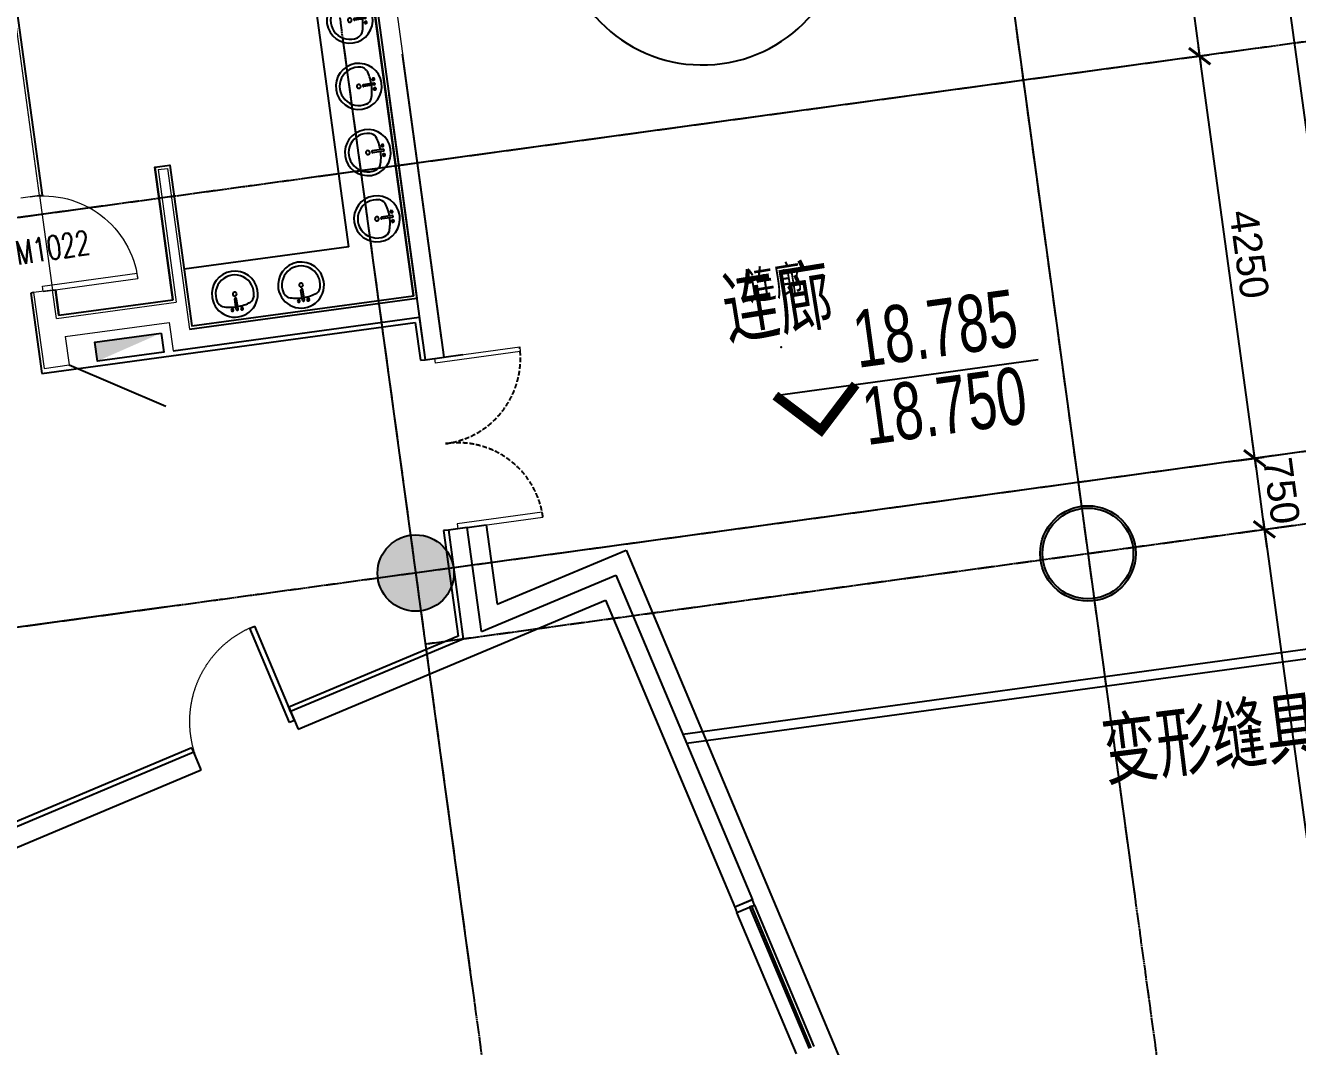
# Model space of a CAD drawing. Header units: millimetres. Extents: x -39175 to 150737, y -15023 to 140542.
# Drawn here: x 55037 to 68354, y 113149 to 123841 of the extents above; entities that cross this region are included whole.
import ezdxf
from ezdxf.enums import TextEntityAlignment as Align

# ---------------------------------------------------------------- set-up
doc = ezdxf.new("R2010")
doc.units = ezdxf.units.MM
doc.header["$LTSCALE"] = 10
for name, pattern in [('DASH', [0.35, 0.25, -0.1]), ('E-RG-1F$0$$0$DOTE', [2.42, 2, -0.2, 0.02, -0.2]), ('XRE2$0$HIDDEN', [0.375, 0.25, -0.125])]:
    doc.linetypes.add(name, pattern=pattern)
for name, color, linetype in [('A—墙体', 7, 'Continuous'), ('A—楼梯、电梯、栏杆', 50, 'Continuous'), ('A—轴线、尺寸', 1, 'Continuous'), ('A—门窗', 135, 'Continuous'), ('E2-RI-2F$0$A-SYMB-DOOR', 13, 'Continuous'), ('I—平面—卫生间隔断（不到顶）', 48, 'Continuous'), ('I—平面—填充03(灰度)', 250, 'Continuous'), ('I—平面—文字', 40, 'Continuous'), ('I—平面—文字（放大1：100）', 40, 'XRE2$0$HIDDEN'), ('I—平面—标高', 40, 'Continuous'), ('I—平面—洁具2', 44, 'Continuous'), ('I—平面—消防设施', 10, 'Continuous'), ('I—平面—装饰面层线', 192, 'Continuous'), ('I—平面—门', 22, 'Continuous'), ('I—平面—门编号', 22, 'Continuous'), ('轴线100', 1, 'Continuous')]:
    doc.layers.add(name, color=color, linetype=linetype)
for name, color, linetype, lineweight in [('E2-RI-5F$0$A-DOOR', 32, 'Continuous', 5), ('E2-RW-12345F$0$A-DOOR', 32, 'Continuous', 5), ('E2-RW-12345F$0$A-WALL', 7, 'Continuous', 5)]:
    doc.layers.add(name, color=color, linetype=linetype, lineweight=lineweight)
doc.styles.add('ARIAL', font='arial.ttf')
doc.styles.add('E1-RI-5F$0$$4$XD2008', font='SIMYOU.TTF', dxfattribs={"width": 0.7})
doc.styles.add('E2-RI-2F$0$ECADI-TXT', font='simplex.shx', dxfattribs={"bigfont": 'hztxt.shx'})
doc.styles.add('XD2008', font='SIMYOU.TTF', dxfattribs={"width": 0.7, "height": 600})
doc.dimstyles.new('200', dxfattribs={"dimscale": 200, "dimtxt": 2.5, "dimasz": 2, "dimexe": 1, "dimexo": 1, "dimgap": 0.8, "dimtad": 1, "dimdec": 0, "dimdsep": 46, "dimtxsty": 'ARIAL', "dimblk1": 'ARCHTICK', "dimblk2": 'ARCHTICK', "dimsah": 1, "dimcen": -0.9, "dimdle": 1, "dimclrd": 256, "dimclre": 256, "dimclrt": 40, "dimaunit": 1, "dimadec": 0, "dimazin": 0, "dimtfac": 0.35, "dimtdec": 0, "dimtix": 1, "dimtmove": 2, "dimatfit": 3, "dimldrblk": 'ARCHTICK', "dimfxl": 0, "dimtvp": 0.8, "dimtolj": 1, "dimtzin": 0, "dimarcsym": 0})
doc.dimstyles.new('副本 100', dxfattribs={"dimscale": 100, "dimtxt": 2.5, "dimasz": 2, "dimexe": 1, "dimexo": 1, "dimgap": 0.8, "dimtad": 1, "dimdec": 0, "dimdsep": 46, "dimtxsty": 'ARIAL', "dimblk1": 'ARCHTICK', "dimblk2": 'ARCHTICK', "dimsah": 1, "dimcen": -0.9, "dimdle": 1, "dimclrd": 256, "dimclre": 256, "dimclrt": 40, "dimaunit": 1, "dimadec": 0, "dimazin": 0, "dimtfac": 0.35, "dimtdec": 0, "dimtix": 1, "dimtmove": 2, "dimatfit": 3, "dimldrblk": 'ARCHTICK', "dimfxl": 0, "dimtvp": 0.8, "dimtolj": 1, "dimtzin": 0, "dimarcsym": 0})

# ---------------------------------------------------------------- blocks, each defined once
blk = doc.blocks.new('E-COLS-F5')
at = {"layer": 'I—平面—填充03(灰度)'}
h = blk.add_hatch(color=18, dxfattribs=at)
edge = h.paths.add_edge_path(flags=17)
edge.add_arc((11775073, -6088632), 475, 0, 360)
edge = h.paths.add_edge_path()
edge.add_arc((11775073, -6088632), 500, 0, 360)
h = blk.add_hatch(color=18, dxfattribs=at)
edge = h.paths.add_edge_path()
edge.add_arc((11768036, -6088837), 400, 0, 360)
at = {"layer": 'A—墙体'}
for centre, radius in [((11775073, -6088632), 500), ((11775073, -6088632), 475), ((11768036, -6088837), 400)]:
    blk.add_circle(centre, radius, dxfattribs=at)
blk = doc.blocks.new('E2-RI-5F$0$$DorLib2D$00000001')
at = {"layer": 'I—平面—门'}
for p, q in [((0.45, 0.975), (0.5, 0.975)), ((0.45, 0), (0.45, 0.975)), ((0.5, 0), (0.5, 0.975)), ((0.5, 0), (0.45, 0))]:
    blk.add_line(p, q, dxfattribs=at)
at = {"layer": 'I—平面—门', "color": 8, "linetype": 'DASH', "lineweight": 13}
blk.add_arc((0.475, 0), 0.975, 91.4693, 180, dxfattribs=at)
blk = doc.blocks.new('E2-RI-5F$0$DOOR1800')
at = {"layer": 'E2-RI-5F$0$A-DOOR'}
for p, q in [((0, 900), (50, 900)), ((0, 0), (0, 900)), ((50, 900), (50, 0)), ((1750, 900), (1750, 0)), ((1800, 900), (1750, 900)), ((1800, 0), (1800, 900)), ((0, 0), (50, 0)), ((1750, 0), (1800, 0))]:
    blk.add_line(p, q, dxfattribs=at)
at = {"layer": 'I—平面—门', "color": 8, "linetype": 'DASH', "ltscale": 20}
for centre, start, end in [((0, 0), 359.5, 90), ((1800, 0), 90, 180.5)]:
    blk.add_arc(centre, 900, start, end, dxfattribs=at)
blk = doc.blocks.new('_ArchTick')
at = {"color": 0, "linetype": 'ByBlock', "const_width": 0.15}
blk.add_lwpolyline([(-0.5, -0.5), (0.5, 0.5)], dxfattribs=at)
blk = doc.blocks.new('*D4653')
at = {"layer": 'A—轴线、尺寸', "linetype": 'ByBlock', "lineweight": -2}
for p, q in [((78472, 131607), (77673, 137453)), ((-33466, 122060), (77898, 137282)), ((-32387, 115642), (-33295, 122285))]:
    blk.add_line(p, q, dxfattribs=at)
at = {"layer": 'Defpoints', "color": 0, "linetype": 'ByBlock'}
for p in [(77700, 137255), (78499, 131409), (-32360, 115444, 0)]:
    blk.add_point(p, dxfattribs=at)
at = {"layer": 'A—轴线、尺寸', "linetype": 'ByBlock', "lineweight": -2, "xscale": 400, "yscale": 400, "zscale": 400}
for p, rotation in [((77700, 137255), 7.783339573525556), ((-33268, 122087), 187.7833395735256)]:
    blk.add_blockref('_ArchTick', p, dxfattribs=dict(at, rotation=rotation))
at = {"layer": 'A—轴线、尺寸', "color": 40, "linetype": 'ByBlock', "insert": (22160, 130082), "char_height": 500, "attachment_point": 5, "rotation": 7.7833, "style": 'ARIAL'}
blk.add_mtext('\\A1;112000', dxfattribs=at)
blk = doc.blocks.new('E1-RI-5F$0$$0$ECADI-TAG-HGHT_国标_')
at = {"color": 1}
blk.add_line((-2.121, 2.121), (11.768, 2.121), dxfattribs=at)
at = {"color": 1, "const_width": 0.5}
blk.add_lwpolyline([(-2.121, 2.121), (0, 0), (2.121, 2.121)], dxfattribs=at)
at = {"color": 1}
blk.add_point((-1.481, 4.6), dxfattribs=at)
at = {"style": 'E1-RI-5F$0$$4$XD2008', "width": 0.7}
blk.add_attdef('FL', text='', height=3, dxfattribs=at).set_placement((-2.689, 2.967), align=Align.RIGHT)
for tag, p in [('F.F.L.', (2.284, 2.967)), ('T.O.S.', (2.284, -1.104))]:
    blk.add_attdef(tag, p, '', height=3, dxfattribs=at)
blk = doc.blocks.new('E2-RW-12345F$0$DOOR1000')
at = {"layer": 'E2-RW-12345F$0$A-DOOR'}
for p, q in [((0, 1000), (56, 1000)), ((0, 0), (0, 1000)), ((56, 0), (56, 1000)), ((0, 0), (56, 0))]:
    blk.add_line(p, q, dxfattribs=at)
blk.add_arc((0, 0), 1000, 0, 90, dxfattribs=at)
blk = doc.blocks.new('E2-RW-12345F$0$XFX-BX')
blk.add_lwpolyline([(0, 0), (0, 200), (700, 200), (700, 0)], close=True)
blk.add_solid([(0, 0), (0, 0), (700, 0), (700, 200)])
blk = doc.blocks.new('E1-RW-1F$0$E-WC-BF$0$Sink Vanity-Round - 19_ x 19_-1522437-Level 2 - Program')
for p, q in [((87, 247), (87, 136)), ((106, 247), (106, 136))]:
    blk.add_line(p, q)
for centre, radius, start, end in [((97, 85), 241, 360, 180), ((97, 85), 201, 165.3071, 14.6929), ((1, 104), 105, 120.7927, 162.1904), ((97, -233), 452, 91.2067, 109.2086), ((46, 247), 12.7, 360, 180), ((46, 247), 12.7, 180, 360), ((97, 247), 9.52, 360, 180), ((97, 136), 9.52, 180, 360), ((97, -233), 452, 70.7914, 88.7933), ((147, 247), 12.7, 360, 180), ((147, 247), 12.7, 180, 0), ((192, 104), 105, 17.8096, 59.2073), ((97, 85), 241, 180, 360), ((97, 85), 20.6, 360, 180), ((97, 85), 20.6, 180, 360)]:
    blk.add_arc(centre, radius, start, end)
blk = doc.blocks.new('E2-RI-2F$0$ECADI-TAG-DOOR')
blk = doc.blocks.new('*D4750')
at = {"layer": 'Defpoints', "color": 0}
for p in [(-188946, 130717), (-188085, 126545), (-188371, 126506)]:
    blk.add_point(p, dxfattribs=at)
at = {"layer": '轴线100', "lineweight": -2}
for p, q in [((-188674, 130855), (-188071, 126446)), ((-188847, 130730), (-188561, 130769)), ((-188272, 126519), (-187986, 126558))]:
    blk.add_line(p, q, dxfattribs=at)
at = {"layer": '轴线100', "lineweight": -2, "xscale": 200, "yscale": 200, "zscale": 200}
for p, rotation in [((-188661, 130756), 97.78333952134871), ((-188085, 126545), 277.7833395213487)]:
    blk.add_blockref('_ArchTick', p, dxfattribs=dict(at, rotation=rotation))
at = {"layer": '轴线100', "color": 40, "insert": (-188142, 128682), "char_height": 300, "attachment_point": 5, "rotation": 277.7833, "style": 'ARIAL'}
blk.add_mtext('\\A1;4250', dxfattribs=at)
blk = doc.blocks.new('*D4751')
at = {"layer": 'Defpoints', "color": 0}
for p in [(-188371, 126506), (-187795, 122295), (-187509, 122334)]:
    blk.add_point(p, dxfattribs=at)
at = {"layer": '轴线100', "lineweight": -2}
for p, q in [((-188272, 126519), (-187986, 126558)), ((-188099, 126644), (-187496, 122235)), ((-187696, 122308), (-187410, 122347))]:
    blk.add_line(p, q, dxfattribs=at)
at = {"layer": '轴线100', "lineweight": -2, "xscale": 200, "yscale": 200, "zscale": 200}
for p, rotation in [((-188085, 126545), 97.78333952134871), ((-187509, 122334), 277.7833395213487)]:
    blk.add_blockref('_ArchTick', p, dxfattribs=dict(at, rotation=rotation))
at = {"layer": '轴线100', "color": 40, "insert": (-187566, 124471), "char_height": 300, "attachment_point": 5, "rotation": 277.7833, "style": 'ARIAL'}
blk.add_mtext('\\A1;4250', dxfattribs=at)
blk = doc.blocks.new('*D4752')
at = {"layer": 'Defpoints', "color": 0}
for p in [(-187795, 122295), (-187408, 121590), (-187694, 121551)]:
    blk.add_point(p, dxfattribs=at)
at = {"layer": '轴线100', "lineweight": -2}
for p, q in [((-187509, 122334), (-187536, 122532)), ((-187696, 122308), (-187410, 122347)), ((-187509, 122334), (-187408, 121590)), ((-187595, 121565), (-187309, 121604)), ((-187408, 121590), (-187381, 121392))]:
    blk.add_line(p, q, dxfattribs=at)
at = {"layer": '轴线100', "lineweight": -2, "xscale": 200, "yscale": 200, "zscale": 200}
for p, rotation in [((-187509, 122334), 277.7833395213487), ((-187408, 121590), 97.78333952134871)]:
    blk.add_blockref('_ArchTick', p, dxfattribs=dict(at, rotation=rotation))
at = {"layer": '轴线100', "color": 40, "insert": (-187228, 121994), "char_height": 300, "attachment_point": 5, "rotation": 277.7833, "style": 'ARIAL'}
blk.add_mtext('\\A1;750', dxfattribs=at)
blk = doc.blocks.new('*D4753')
at = {"layer": 'Defpoints', "color": 0}
for p in [(-187694, 121551), (-186568, 115448), (-190394, 114925)]:
    blk.add_point(p, dxfattribs=at)
at = {"layer": '轴线100', "lineweight": -2}
for p, q in [((-187595, 121565), (-187309, 121604)), ((-187421, 121690), (-186555, 115349)), ((-190295, 114939), (-186469, 115461))]:
    blk.add_line(p, q, dxfattribs=at)
at = {"layer": '轴线100', "lineweight": -2, "xscale": 200, "yscale": 200, "zscale": 200}
for p, rotation in [((-187408, 121590), 97.78333952134871), ((-186568, 115448), 277.7833395213487)]:
    blk.add_blockref('_ArchTick', p, dxfattribs=dict(at, rotation=rotation))
at = {"layer": '轴线100', "color": 40, "insert": (-186757, 118551), "char_height": 300, "attachment_point": 5, "rotation": 277.7833, "style": 'ARIAL'}
blk.add_mtext('\\A1;6200', dxfattribs=at)
blk = doc.blocks.new('*D4754')
at = {"layer": 'Defpoints', "color": 0}
for p in [(-189169, 131948), (-185103, 112116), (-189974, 111450)]:
    blk.add_point(p, dxfattribs=at)
at = {"layer": '轴线100', "lineweight": -2}
for p, q in [((-189070, 131961), (-187740, 132143)), ((-187853, 132229), (-185090, 112017)), ((-189875, 111463), (-185004, 112129))]:
    blk.add_line(p, q, dxfattribs=at)
at = {"layer": '轴线100', "lineweight": -2, "xscale": 200, "yscale": 200, "zscale": 200}
for p, rotation in [((-187839, 132129), 97.78333952134871), ((-185103, 112116), 277.7833395213487)]:
    blk.add_blockref('_ArchTick', p, dxfattribs=dict(at, rotation=rotation))
at = {"layer": '轴线100', "color": 40, "insert": (-186240, 122154), "char_height": 300, "attachment_point": 5, "rotation": 277.7833, "style": 'ARIAL'}
blk.add_mtext('\\A1;20200', dxfattribs=at)
blk = doc.blocks.new('A$C1C9D1350')
at = {"layer": '轴线100', "linetype": 'E-RG-1F$0$$0$DOTE'}
for p, q in [((-191760.3, 139666.7), (-187267.5, 106797.6)), ((-198696, 138720.7), (-194203, 105849.6)), ((-186282.4, 126791.1), (-255175.5, 117374.4)), ((-185726.1, 122577.6), (-262526.2, 112080.1)), ((-196190.5, 120390.4), (-185587.7, 121838.5))]:
    blk.add_line(p, q, dxfattribs=at)
at = {"layer": '轴线100'}
for base, p1, p2, picture, middle in [((-185103.4, 112115.6), (-189169.1, 131947.7), (-189974.5, 111449.8), '*D4754', (-186240.2, 122154.1)), ((-188085, 126544.7), (-188945.7, 130716.6), (-188370.8, 126505.7), '*D4750', (-188141.7, 128681.7)), ((-187509.4, 122333.9), (-188370.8, 126505.7), (-187795.3, 122294.8), '*D4751', (-187566.2, 124470.9)), ((-187407.8, 121590.5), (-187795.3, 122294.8), (-187694.2, 121551.3), '*D4752', (-187227.6, 121993.8)), ((-186568.2, 115447.9), (-187693.7, 121551.4), (-190393.6, 114925), '*D4753', (-186757, 118550.8))]:
    dim = blk.add_linear_dim(base=base, p1=p1, p2=p2, angle=97.78334, dimstyle='副本 100', override={"dimtxt": 3}, dxfattribs=at)
    dim.commit()
    dim.dimension.update_dxf_attribs({"geometry": picture, "text_midpoint": middle})

msp = doc.modelspace()

# ---------------------------------------------------------------- linework, layer by layer
at = {"layer": 'A—墙体'}
for p, q in [((58658.4, 124452.6), (59132.3, 120985.4)), ((58658.4, 124452.6), (59132.3, 120985.4)), ((59391, 120566.4, 0), (58984.7, 123538.9, 0)), ((59418.6, 120368.3), (59025.8, 123241.6)), ((58841.2, 123115.5), (59220.4, 120341.2)), ((56754.4, 120660.3), (59132.3, 120985.4)), ((56754.4, 120660.3), (59132.3, 120985.4)), ((56583.4, 120435.1), (59159.4, 120787.2)), ((56583.4, 120435.1), (59159.4, 120787.2)), ((59159.4, 120787.2), (59193.3, 120539.4, 0)), ((59220.4, 120341.2), (59418.6, 120368.3)), ((59661.9, 118584.8), (59464.2, 118557.7)), ((59464.2, 118557.8), (59620.4, 117414.9)), ((59811.3, 117495), (59662.4, 118584.9)), ((59811.3, 117495), (61217.8, 118085.7)), ((61217.8, 118085.7), (62646.3, 114684.8)), ((57890.5, 116471.4), (61110.8, 117823.9)), ((61110.8, 117823.9), (62461.9, 114607.3)), ((59620.4, 117414.9), (57813, 116655.8)), ((57793.7, 116701.9), (57890.5, 116471.4)), ((56798.8, 116229.9), (52133.3, 114270.5)), ((56876.3, 116045.5), (56798.8, 116229.9)), ((52210.7, 114086.1), (56876.3, 116045.5)), ((62646.3, 114684.8), (62461.9, 114607.3))]:
    msp.add_line(p, q, dxfattribs=at)
at = {"layer": 'A—楼梯、电梯、栏杆'}
for p, q in [((61917.3, 116420.4), (73864.9, 118052.8)), ((61957.4, 116324.9), (73878.5, 117953.8))]:
    msp.add_line(p, q, dxfattribs=at)
msp.add_arc((62125.7, 124927.1), 1500, 187.78334, 7.78334, dxfattribs=at)
msp.add_arc((62125.7, 124927.1), 1500, 187.78334, 7.78334, dxfattribs=at)
at = {"layer": 'A—轴线、尺寸', "linetype": 'E-RG-1F$0$$0$DOTE', "ltscale": 500}
for p, q in [((63653.8, 136641.2), (68146.6, 103772)), ((56718, 135695.1), (61211.1, 102824)), ((79901.5, 125237.7), (238.6, 114348.8)), ((80491.9, 121028.9), (-7112.2, 109054.5))]:
    msp.add_line(p, q, dxfattribs=at)
at = {"layer": 'A—轴线、尺寸', "linetype": 'E-RG-1F$0$$0$DOTE'}
msp.add_line((59223.5, 117364.8), (80752.3, 120306.4), dxfattribs=at)
at = {"layer": 'A—门窗'}
for p, q in [((59417.6, 120368.2), (59616.3, 120395.4)), ((59661.9, 118584.8), (59860, 118612)), ((59974.2, 117780.3), (61324.7, 118347.5)), ((61324.7, 118347.5), (64826.5, 110010.5)), ((63106.9, 113071.5), (62485.1, 114552)), ((62641.3, 114617.6), (62617.9, 114607.8)), ((62617.9, 114607.8), (63239.8, 113127.3)), ((63263.2, 113137.1), (62641.3, 114617.6)), ((62669.5, 114629.4), (63291.3, 113148.9))]:
    msp.add_line(p, q, dxfattribs=at)
at = {"layer": 'A—门窗', "extrusion": (0, 0, -1)}
for p, q in [((62635.5, 114680.2), (62461.9, 114607.3)), ((62646.3, 114684.7), (62635.5, 114680.2)), ((62669.5, 114629.4), (62646.3, 114684.7)), ((62461.9, 114607.3), (62485.1, 114552)), ((62485.1, 114552), (62658.8, 114624.9)), ((62658.8, 114624.9), (62669.5, 114629.4))]:
    msp.add_line(p, q, dxfattribs=at)
at = {"layer": 'A—门窗'}
msp.add_lwpolyline([(59860.5, 118612.1), (59974.2, 117780.3)], dxfattribs=at)
at = {"layer": 'E2-RW-12345F$0$A-DOOR'}
msp.add_line((55185.3, 122060.8, 0), (55320.8, 121070, 0), dxfattribs=at)
at = {"layer": 'E2-RW-12345F$0$A-WALL', "lineweight": 13}
for p, q in [((58314.8, 128443.3), (59357.6, 120814.3)), ((58314.8, 128443.3), (59357.6, 120814.3)), ((55185.3, 122060.8), (54843.4, 124562.5)), ((58658.4, 124452.6), (59132.3, 120985.4)), ((56425.2, 122330.7, 0), (56614.8, 120943.6, 0)), ((56524.3, 122344.3, 0), (56754.4, 120660.3, 0)), ((55185.3, 122060.8, 0), (54987.2, 122033.7, 0)), ((55320.8, 121070, 0), (55122.6, 121042.9, 0)), ((55361.5, 120772.3), (55320.8, 121070)), ((55122.6, 121042.9, 0), (55231, 120250.3, 0)), ((55361.5, 120772.3), (56614.8, 120943.6)), ((55452.9, 120582.9, 0), (56542.8, 120731.9)), ((56542.8, 120731.9), (56583.4, 120435.1, 0)), ((55452.9, 120582.9, 0), (55493.6, 120285.7, 0)), ((55231, 120250.3), (55493.5, 120286.1))]:
    msp.add_line(p, q, dxfattribs=at)
at = {"layer": 'E2-RW-12345F$0$A-WALL'}
for p, q in [((56425.2, 122330.7, 0), (56524.3, 122344.3, 0)), ((56754.4, 120660.3), (59132.3, 120985.4)), ((56754.4, 120660.3), (59132.3, 120985.4)), ((56583.4, 120435.1), (59159.4, 120787.2)), ((56583.4, 120435.1), (59159.4, 120787.2)), ((56583.4, 120435.1), (59159.4, 120787.2))]:
    msp.add_line(p, q, dxfattribs=at)
at = {"layer": 'I—平面—卫生间隔断（不到顶）', "ltscale": 3}
for q in [(58038.3, 124337.6, 0), (56698.9, 121288.1, 0)]:
    msp.add_line((58422.9, 121523.7, 0), q, dxfattribs=at)
at = {"layer": 'I—平面—装饰面层线'}
for p, q in [((55215.1, 122064.9), (54869, 124596.2)), ((58632.7, 124418.8), (59098.6, 121011)), ((56391.4, 122356.4, 0), (56549.9, 122378, 0)), ((56391.4, 122356.4, 0), (56581, 120969.2, 0)), ((56549.9, 122378, 0), (56780.1, 120694.1, 0)), ((55185.3, 122060.8), (55215.1, 122064.9)), ((55320.8, 121070, 0), (55350.5, 121074.1)), ((55387.1, 120806, 0), (55350.5, 121074.1)), ((55122.6, 121042.9, 0), (55092.9, 121038.9, 0)), ((55092.9, 121038.9, 0), (55208, 120196.6, 0)), ((55387.1, 120806, 0), (56581, 120969.2, 0)), ((56780.1, 120694.1), (59098.6, 121011)), ((55208, 120196.6), (59116.7, 120730.9)), ((59116.7, 120730.9), (59170.9, 120334.5)), ((59170.9, 120334.5), (59220.4, 120341.2)), ((59464.2, 118557.7), (59414.7, 118550.9)), ((59414.7, 118551), (59565.7, 117446.1)), ((59565.7, 117446.1), (57793.7, 116701.9)), ((57813, 116655.8), (57793.7, 116701.9)), ((56779.5, 116276), (52113.9, 114316.6)), ((56798.8, 116229.9), (56779.5, 116276))]:
    msp.add_line(p, q, dxfattribs=at)
at = {"layer": 'I—平面—装饰面层线', "elevation": 0}
msp.add_lwpolyline([(55350.5, 121074.1), (55387.1, 120806), (56581, 120969.2), (56391.4, 122356.4), (56549.9, 122378), (56780.1, 120694.1), (59098.6, 121011), (58632.7, 124418.8), (56155.8, 124080.2), (56134.1, 124238.8), (58611.1, 124577.3), (58226.4, 127391.7), (57136.5, 127242.7), (57028.1, 128035.3), (56859.8, 128012.3)], dxfattribs=at)
at = {"layer": 'I—平面—门'}
msp.add_lwpolyline([(55493.5, 120286.1), (56505.6, 119855.2)], dxfattribs=at)
msp.add_lwpolyline([(55493.5, 120286.1), (56505.6, 119855.2)], dxfattribs=at)

# ---------------------------------------------------------------- block references
at = {"layer": 'A—墙体'}
msp.add_blockref('E-COLS-F5', (-11708913.6, 6206944.1), dxfattribs=at)
at = {"layer": 'E2-RW-12345F$0$A-DOOR', "extrusion": (-3.04314e-07, -4.01098e-07, 1), "xscale": -1, "rotation": 277.7841441223616}
msp.add_blockref('E2-RW-12345F$0$DOOR1000', (55221.7, 121056.5, -0.1), dxfattribs=at)
at = {"layer": 'I—平面—标高'}
ref = msp.add_blockref('E1-RI-5F$0$$0$ECADI-TAG-HGHT_国标_', (63365.5, 119602.5), dxfattribs=dict(at, xscale=200.0000000006375, yscale=200, zscale=199.9999999997809, rotation=7.83822867235079))
ref.add_attrib('F.F.L.', '18.785', (63750.1, 120254.5), dxfattribs={"layer": '0', "height": 600, "rotation": 7.83823, "style": 'E1-RI-5F$0$$4$XD2008', "width": 0.7})
ref.add_attrib('T.O.S.', '18.750', (63848.1, 119446), dxfattribs={"layer": '0', "height": 600, "rotation": 7.83823, "style": 'E1-RI-5F$0$$4$XD2008', "width": 0.7})
at = {"layer": 'I—平面—洁具2'}
for p, rotation in [((58333, 123979.4, 0), 278.7564959890631), ((58427.8, 123285.8, 0), 278.7564959890631), ((58522.6, 122592.3, 0), 278.7564959890631), ((58617.4, 121898.7, 0), 278.7564959890631), ((58005.1, 121221.2, 0), 188.756495988776), ((57311.5, 121126.4, 0), 188.756495988776)]:
    msp.add_blockref('E1-RW-1F$0$E-WC-BF$0$Sink Vanity-Round - 19_ x 19_-1522437-Level 2 - Program', p, dxfattribs=dict(at, rotation=rotation))
at = {"layer": 'I—平面—消防设施', "rotation": 187.7770479699787}
msp.add_blockref('E2-RW-12345F$0$XFX-BX', (56457.3, 120619.2, 0), dxfattribs=at)
at = {"layer": 'I—平面—门', "rotation": 277.7837126421307}
msp.add_blockref('E2-RI-5F$0$DOOR1800', (59319, 120354.7), dxfattribs=at)
at = {"layer": 'I—平面—门', "xscale": 1100.000000000601, "yscale": 1100.000000000931, "zscale": 1100.000000000809, "rotation": 22.78051469474881}
msp.add_blockref('E2-RI-5F$0$$DorLib2D$00000001', (57344.7, 116350.7), dxfattribs=at)
at = {"layer": 'I—平面—门编号'}
ref = msp.add_blockref('E2-RI-2F$0$ECADI-TAG-DOOR', (56062.9, 120765.1), dxfattribs=dict(at, xscale=100.0000000022703, yscale=100.0000000022703, zscale=100.0000000022703, rotation=8.718006932734236))
ref.add_attrib('门窗主编号1', 'M1022', dxfattribs={"layer": 'E2-RI-2F$0$A-SYMB-DOOR', "height": 250, "rotation": 8.71801, "style": 'E2-RI-2F$0$ECADI-TXT', "width": 0.7}).set_placement((55725.2, 121450.2), align=Align.RIGHT)
at = {"layer": '轴线100'}
msp.add_blockref('A$C1C9D1350', (255414.1, -3026), dxfattribs=at)

# ---------------------------------------------------------------- texts
at = {"layer": 'I—平面—文字', "linetype": 'ByBlock', "style": 'XD2008', "width": 0.7}
for s, rotation, p in [('连廊', 9.15842, (62389.8, 120565.7, 0)), ('变形缝具体位置详见E3图纸', 7.02658, (66348.1, 115947.4))]:
    msp.add_text(s, height=600, rotation=rotation, dxfattribs=at).set_placement(p)
at = {"layer": 'I—平面—文字（放大1：100）', "linetype": 'ByBlock', "style": 'XD2008', "width": 0.7}
msp.add_text('连廊', height=300, rotation=9.15842, dxfattribs=at).set_placement((62619.3, 120958.7, 0))

# ---------------------------------------------------------------- dimensions: what is measured, and where the dimension line sits
at = {"layer": 'A—轴线、尺寸', "linetype": 'ByBlock'}
dim = msp.add_linear_dim(base=(77700.2, 137254.9), p1=(-32359.8, 115444.1, 0), p2=(78499.3, 131408.6), angle=7.78334, dimstyle='200', dxfattribs=at)
dim.commit()
dim.dimension.update_dxf_attribs({"geometry": '*D4653', "text_midpoint": (22159.9, 130082.5)})

doc.saveas('drawing.dxf')
